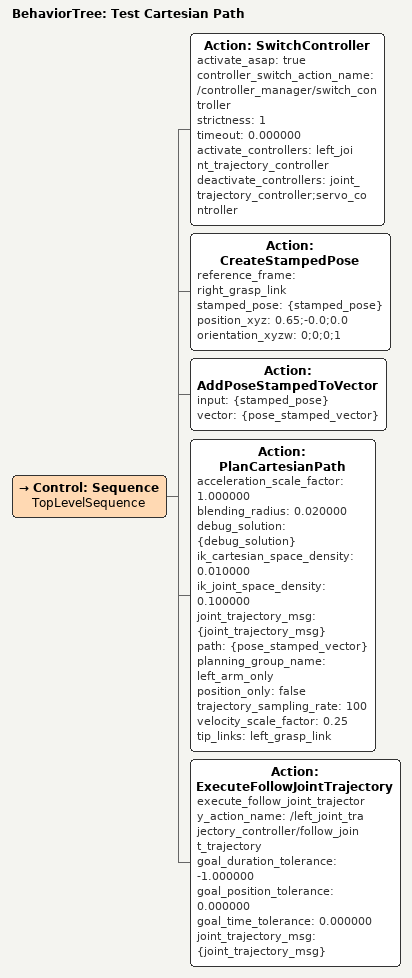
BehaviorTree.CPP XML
<?xml version="1.0" encoding="UTF-8" ?>
<root BTCPP_format="4" main_tree_to_execute="Test Cartesian Path">
  <BehaviorTree ID="Test Cartesian Path" _description="">
    <Control ID="Sequence" name="TopLevelSequence">
      <Action
        ID="SwitchController"
        activate_asap="true"
        controller_switch_action_name="/controller_manager/switch_controller"
        strictness="1"
        timeout="0.000000"
        activate_controllers="left_joint_trajectory_controller"
        deactivate_controllers="joint_trajectory_controller;servo_controller"
      />
      <Action
        ID="CreateStampedPose"
        reference_frame="right_grasp_link"
        stamped_pose="{stamped_pose}"
        position_xyz="0.65;-0.0;0.0"
        orientation_xyzw="0;0;0;1"
      />
      <Action
        ID="AddPoseStampedToVector"
        input="{stamped_pose}"
        vector="{pose_stamped_vector}"
      />
      <Action
        ID="PlanCartesianPath"
        acceleration_scale_factor="1.000000"
        blending_radius="0.020000"
        debug_solution="{debug_solution}"
        ik_cartesian_space_density="0.010000"
        ik_joint_space_density="0.100000"
        joint_trajectory_msg="{joint_trajectory_msg}"
        path="{pose_stamped_vector}"
        planning_group_name="left_arm_only"
        position_only="false"
        trajectory_sampling_rate="100"
        velocity_scale_factor="0.25"
        tip_links="left_grasp_link"
      />
      <Action
        ID="ExecuteFollowJointTrajectory"
        execute_follow_joint_trajectory_action_name="/left_joint_trajectory_controller/follow_joint_trajectory"
        goal_duration_tolerance="-1.000000"
        goal_position_tolerance="0.000000"
        goal_time_tolerance="0.000000"
        joint_trajectory_msg="{joint_trajectory_msg}"
      />
    </Control>
  </BehaviorTree>
</root>
